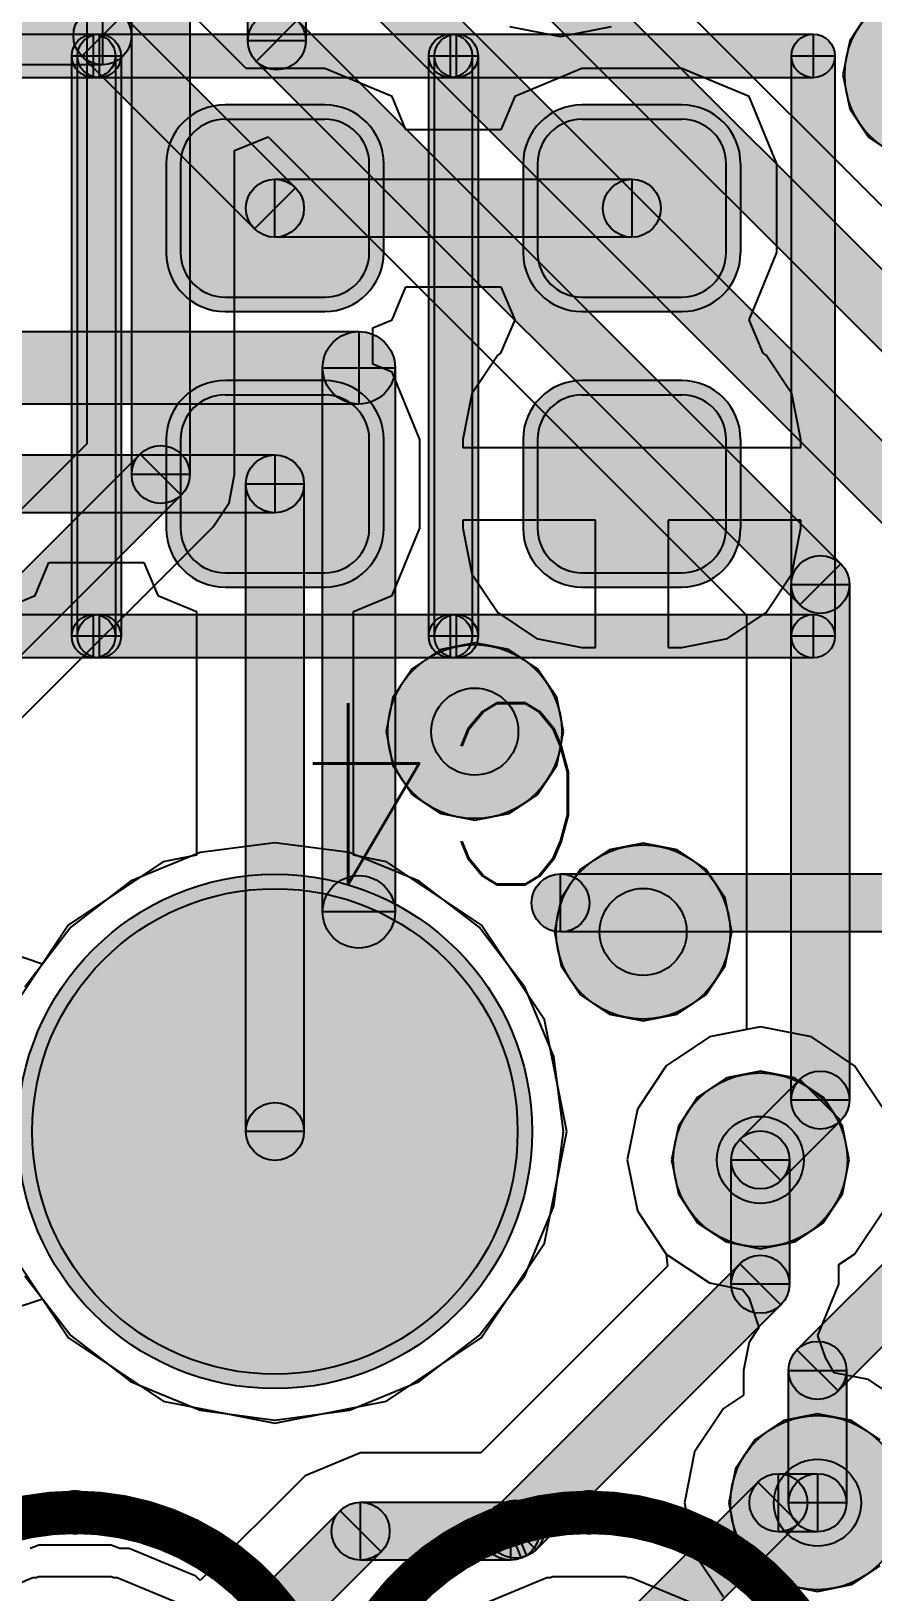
# Model space of a CAD drawing. Header units: millimetres. Extents: x -4 to 157, y -60 to 103.
# Drawn here: x 79.48 to 91.09, y -10.87 to 10.64 of the extents above; entities that cross this region are included whole.
import ezdxf

# ---------------------------------------------------------------- set-up
doc = ezdxf.new("R2010")
doc.units = ezdxf.units.MM
for name, color, linetype, true_color in [('BottomLayer', 5, 'Continuous', 0x0000ff), ('BottomOverlay', 7, 'Continuous', 0x999900), ('BottomPaste', 7, 'Continuous', 0x7f0000), ('BottomSolder', 6, 'Continuous', 0xff00ff), ('MidLayer1', 7, 'Continuous', 0x7f0000), ('MidLayer2', 7, 'Continuous', 0x3f7f00), ('MultiLayer', 7, 'Continuous', 0xc0c0c0), ('TopLayer', 1, 'Continuous', 0xff0000), ('TopOverlay', 2, 'Continuous', 0xffff00), ('TopSolder', 7, 'Continuous', 0x7f007f)]:
    doc.layers.add(name, color=color, linetype=linetype, true_color=true_color)
doc.styles.add('textstyle47', font='standard')

msp = doc.modelspace()

# ---------------------------------------------------------------- hatches: boundary and pattern name
at = {"layer": 'BottomLayer', "true_color": 0x0000ff}
h = msp.add_hatch(color=5, dxfattribs=at)
edge = h.paths.add_edge_path(flags=0)
edge.add_arc((91.898, 10.039), 1.2, 0, 360)
for points in [[(70.199, 10.177), (70.199, 10.977), (80.464, 10.977), (80.464, 10.177)], [(80.181, 10.295), (80.747, 10.86), (83.125, 8.482), (82.56, 7.916)], [(82.843, 7.799), (82.843, 8.599), (87.764, 8.599), (87.764, 7.799)], [(77.921, 3.999), (77.921, 4.799), (82.843, 4.799), (82.843, 3.999)], [(83.243, -4.528), (82.443, -4.528), (82.443, 4.399), (83.243, 4.399)], [(89.935, -6.635), (89.135, -6.635), (89.135, -4.921), (89.935, -4.921)], [(86.443, -10.294), (85.877, -9.728), (89.253, -6.352), (89.818, -6.918)], [(89.784, -10.046), (89.784, -9.246), (90.323, -9.246), (90.323, -10.046)], [(87.705, -12.291), (87.139, -11.725), (89.502, -9.363), (90.067, -9.929)], [(84.024, -10.439), (84.024, -9.639), (86.091, -9.639), (86.091, -10.439)], [(86.244, -10.409), (85.938, -9.67), (86.007, -9.641), (86.313, -10.38)], [(82.338, -12.291), (81.772, -11.725), (83.741, -9.757), (84.306, -10.322)]]:
    msp.add_hatch(color=5, dxfattribs=at).paths.add_polyline_path(points, flags=0)
h = msp.add_hatch(color=5, dxfattribs=at)
edge = h.paths.add_edge_path(flags=0)
edge.add_arc((80.464, 10.577), 0.4, 0, 360)
h = msp.add_hatch(color=5, dxfattribs=at)
edge = h.paths.add_edge_path(flags=0)
edge.add_arc((80.464, 10.577), 0.4, 0, 360)
h = msp.add_hatch(color=5, dxfattribs=at)
edge = h.paths.add_edge_path(flags=0)
edge.add_arc((82.155, 7.587), 0.613, 180, 270)
edge.add_line((82.155, 6.974), (83.53, 6.974))
edge.add_arc((83.53, 7.587), 0.613, 270, 360)
edge.add_line((84.143, 7.587), (84.143, 8.812))
edge.add_arc((83.53, 8.812), 0.613, 0, 90)
edge.add_line((83.53, 9.424), (82.155, 9.424))
edge.add_arc((82.155, 8.812), 0.613, 90, 180)
edge.add_line((81.543, 8.812), (81.543, 7.587))
h = msp.add_hatch(color=5, dxfattribs=at)
edge = h.paths.add_edge_path(flags=0)
edge.add_arc((88.451, 8.812), 0.613, 0, 90)
edge.add_line((88.451, 9.424), (87.076, 9.424))
edge.add_arc((87.076, 8.812), 0.613, 90, 180)
edge.add_line((86.464, 8.812), (86.464, 7.587))
edge.add_arc((87.076, 7.587), 0.613, 180, 270)
edge.add_line((87.076, 6.974), (88.451, 6.974))
edge.add_arc((88.451, 7.587), 0.613, 270, 360)
edge.add_line((89.064, 7.587), (89.064, 8.812))
h = msp.add_hatch(color=5, dxfattribs=at)
edge = h.paths.add_edge_path(flags=0)
edge.add_arc((82.843, 8.199), 0.4, 0, 360)
h = msp.add_hatch(color=5, dxfattribs=at)
edge = h.paths.add_edge_path(flags=0)
edge.add_arc((82.843, 8.199), 0.4, 0, 360)
h = msp.add_hatch(color=5, dxfattribs=at)
edge = h.paths.add_edge_path(flags=0)
edge.add_arc((87.764, 8.199), 0.4, 0, 360)
h = msp.add_hatch(color=5, dxfattribs=at)
edge = h.paths.add_edge_path(flags=0)
edge.add_arc((82.155, 3.787), 0.613, 180, 270)
edge.add_line((82.155, 3.174), (83.53, 3.174))
edge.add_arc((83.53, 3.787), 0.613, 270, 360)
edge.add_line((84.143, 3.787), (84.143, 5.012))
edge.add_arc((83.53, 5.012), 0.613, 0, 90)
edge.add_line((83.53, 5.624), (82.155, 5.624))
edge.add_arc((82.155, 5.012), 0.613, 90, 180)
edge.add_line((81.543, 5.012), (81.543, 3.787))
h = msp.add_hatch(color=5, dxfattribs=at)
edge = h.paths.add_edge_path(flags=0)
edge.add_arc((88.451, 5.012), 0.613, 0, 90)
edge.add_line((88.451, 5.624), (87.076, 5.624))
edge.add_arc((87.076, 5.012), 0.613, 90, 180)
edge.add_line((86.464, 5.012), (86.464, 3.787))
edge.add_arc((87.076, 3.787), 0.613, 180, 270)
edge.add_line((87.076, 3.174), (88.451, 3.174))
edge.add_arc((88.451, 3.787), 0.613, 270, 360)
edge.add_line((89.064, 3.787), (89.064, 5.012))
h = msp.add_hatch(color=5, dxfattribs=at)
edge = h.paths.add_edge_path(flags=0)
edge.add_arc((82.843, 4.399), 0.4, 0, 360)
h = msp.add_hatch(color=5, dxfattribs=at)
edge = h.paths.add_edge_path(flags=0)
edge.add_arc((82.843, 4.399), 0.4, 0, 360)
h = msp.add_hatch(color=5, dxfattribs=at)
edge = h.paths.add_edge_path(flags=0)
edge.add_arc((85.598, 0.984), 1.2, 0, 360)
h = msp.add_hatch(color=5, dxfattribs=at)
edge = h.paths.add_edge_path(flags=0)
edge.add_arc((87.919, -1.778), 1.2, 0, 360)
h = msp.add_hatch(color=5, dxfattribs=at)
edge = h.paths.add_edge_path(flags=0)
edge.add_arc((82.843, -4.528), 3.346, 0, 360)
h = msp.add_hatch(color=5, dxfattribs=at)
edge = h.paths.add_edge_path(flags=0)
edge.add_arc((89.535, -4.921), 1.2, 0, 360)
h = msp.add_hatch(color=5, dxfattribs=at)
edge = h.paths.add_edge_path(flags=0)
edge.add_arc((82.843, -4.528), 0.4, 0, 360)
h = msp.add_hatch(color=5, dxfattribs=at)
edge = h.paths.add_edge_path(flags=0)
edge.add_arc((89.535, -4.921), 0.4, 0, 360)
h = msp.add_hatch(color=5, dxfattribs=at)
edge = h.paths.add_edge_path(flags=0)
edge.add_arc((89.535, -6.635), 0.4, 0, 360)
h = msp.add_hatch(color=5, dxfattribs=at)
edge = h.paths.add_edge_path(flags=0)
edge.add_arc((89.535, -6.635), 0.4, 0, 360)
h = msp.add_hatch(color=5, dxfattribs=at)
edge = h.paths.add_edge_path(flags=0)
edge.add_arc((90.323, -9.646), 1.2, 0, 360)
h = msp.add_hatch(color=5, dxfattribs=at)
edge = h.paths.add_edge_path(flags=0)
edge.add_arc((89.784, -9.646), 0.4, 0, 360)
h = msp.add_hatch(color=5, dxfattribs=at)
edge = h.paths.add_edge_path(flags=0)
edge.add_arc((89.784, -9.646), 0.4, 0, 360)
h = msp.add_hatch(color=5, dxfattribs=at)
edge = h.paths.add_edge_path(flags=0)
edge.add_arc((90.323, -9.646), 0.4, 0, 360)
h = msp.add_hatch(color=5, dxfattribs=at)
edge = h.paths.add_edge_path(flags=0)
edge.add_arc((84.024, -10.039), 0.4, 0, 360)
h = msp.add_hatch(color=5, dxfattribs=at)
edge = h.paths.add_edge_path(flags=0)
edge.add_arc((84.024, -10.039), 0.4, 0, 360)
h = msp.add_hatch(color=5, dxfattribs=at)
edge = h.paths.add_edge_path(flags=0)
edge.add_arc((86.091, -10.039), 0.4, 0, 360)
h = msp.add_hatch(color=5, dxfattribs=at)
edge = h.paths.add_edge_path(flags=0)
edge.add_arc((86.091, -10.039), 0.4, 0, 360)
h = msp.add_hatch(color=5, dxfattribs=at)
edge = h.paths.add_edge_path(flags=0)
edge.add_arc((86.16, -10.011), 0.4, 0, 360)
h = msp.add_hatch(color=5, dxfattribs=at)
edge = h.paths.add_edge_path(flags=0)
edge.add_arc((86.16, -10.011), 0.4, 0, 360)
at = {"layer": 'BottomOverlay', "true_color": 0x999900}
for points in [[(75.421, 9.999), (75.421, 10.599), (80.421, 10.599), (80.421, 9.999)], [(80.343, 9.999), (80.343, 10.599), (85.343, 10.599), (85.343, 9.999)], [(85.264, 9.999), (85.264, 10.599), (90.264, 10.599), (90.264, 9.999)], [(80.643, 2.299), (80.043, 2.299), (80.043, 10.299), (80.643, 10.299)], [(80.721, 2.299), (80.121, 2.299), (80.121, 10.299), (80.721, 10.299)], [(85.564, 2.299), (84.964, 2.299), (84.964, 10.299), (85.564, 10.299)], [(85.643, 2.299), (85.043, 2.299), (85.043, 10.299), (85.643, 10.299)], [(90.564, 2.299), (89.964, 2.299), (89.964, 10.299), (90.564, 10.299)], [(75.421, 1.999), (75.421, 2.599), (80.421, 2.599), (80.421, 1.999)], [(80.343, 1.999), (80.343, 2.599), (85.343, 2.599), (85.343, 1.999)], [(85.264, 1.999), (85.264, 2.599), (90.264, 2.599), (90.264, 1.999)]]:
    msp.add_hatch(color=54, dxfattribs=at).paths.add_polyline_path(points, flags=0)
h = msp.add_hatch(color=54, dxfattribs=at)
edge = h.paths.add_edge_path(flags=0)
edge.add_arc((80.343, 10.299), 0.3, 0, 360)
h = msp.add_hatch(color=54, dxfattribs=at)
edge = h.paths.add_edge_path(flags=0)
edge.add_arc((80.343, 10.299), 0.3, 0, 360)
h = msp.add_hatch(color=54, dxfattribs=at)
edge = h.paths.add_edge_path(flags=0)
edge.add_arc((80.421, 10.299), 0.3, 0, 360)
h = msp.add_hatch(color=54, dxfattribs=at)
edge = h.paths.add_edge_path(flags=0)
edge.add_arc((80.421, 10.299), 0.3, 0, 360)
h = msp.add_hatch(color=54, dxfattribs=at)
edge = h.paths.add_edge_path(flags=0)
edge.add_arc((85.264, 10.299), 0.3, 0, 360)
h = msp.add_hatch(color=54, dxfattribs=at)
edge = h.paths.add_edge_path(flags=0)
edge.add_arc((85.264, 10.299), 0.3, 0, 360)
h = msp.add_hatch(color=54, dxfattribs=at)
edge = h.paths.add_edge_path(flags=0)
edge.add_arc((85.343, 10.299), 0.3, 0, 360)
h = msp.add_hatch(color=54, dxfattribs=at)
edge = h.paths.add_edge_path(flags=0)
edge.add_arc((85.343, 10.299), 0.3, 0, 360)
h = msp.add_hatch(color=54, dxfattribs=at)
edge = h.paths.add_edge_path(flags=0)
edge.add_arc((90.264, 10.299), 0.3, 0, 360)
h = msp.add_hatch(color=54, dxfattribs=at)
edge = h.paths.add_edge_path(flags=0)
edge.add_arc((90.264, 10.299), 0.3, 0, 360)
h = msp.add_hatch(color=54, dxfattribs=at)
edge = h.paths.add_edge_path(flags=0)
edge.add_arc((80.343, 2.299), 0.3, 0, 360)
h = msp.add_hatch(color=54, dxfattribs=at)
edge = h.paths.add_edge_path(flags=0)
edge.add_arc((80.343, 2.299), 0.3, 0, 360)
h = msp.add_hatch(color=54, dxfattribs=at)
edge = h.paths.add_edge_path(flags=0)
edge.add_arc((80.421, 2.299), 0.3, 0, 360)
h = msp.add_hatch(color=54, dxfattribs=at)
edge = h.paths.add_edge_path(flags=0)
edge.add_arc((80.421, 2.299), 0.3, 0, 360)
h = msp.add_hatch(color=54, dxfattribs=at)
edge = h.paths.add_edge_path(flags=0)
edge.add_arc((85.264, 2.299), 0.3, 0, 360)
h = msp.add_hatch(color=54, dxfattribs=at)
edge = h.paths.add_edge_path(flags=0)
edge.add_arc((85.264, 2.299), 0.3, 0, 360)
h = msp.add_hatch(color=54, dxfattribs=at)
edge = h.paths.add_edge_path(flags=0)
edge.add_arc((85.343, 2.299), 0.3, 0, 360)
h = msp.add_hatch(color=54, dxfattribs=at)
edge = h.paths.add_edge_path(flags=0)
edge.add_arc((85.343, 2.299), 0.3, 0, 360)
h = msp.add_hatch(color=54, dxfattribs=at)
edge = h.paths.add_edge_path(flags=0)
edge.add_arc((90.264, 2.299), 0.3, 0, 360)
h = msp.add_hatch(color=54, dxfattribs=at)
edge = h.paths.add_edge_path(flags=0)
edge.add_arc((90.264, 2.299), 0.3, 0, 360)
h = msp.add_hatch(color=54, dxfattribs=at)
edge = h.paths.add_edge_path(flags=0)
edge.add_arc((80.087, -9.779), 0.3, 0, 360)
h = msp.add_hatch(color=54, dxfattribs=at)
edge = h.paths.add_edge_path(flags=0)
edge.add_arc((80.087, -9.779), 0.3, 0, 360)
h = msp.add_hatch(color=54, dxfattribs=at)
edge = h.paths.add_edge_path(flags=0)
edge.add_arc((87.173, -9.779), 0.3, 0, 360)
h = msp.add_hatch(color=54, dxfattribs=at)
edge = h.paths.add_edge_path(flags=0)
edge.add_arc((87.173, -9.779), 0.3, 0, 360)
at = {"layer": 'BottomPaste', "true_color": 0x7f0000}
h = msp.add_hatch(color=16, dxfattribs=at)
edge = h.paths.add_edge_path(flags=0)
edge.add_arc((82.155, 7.587), 0.613, 180, 270)
edge.add_line((82.155, 6.974), (83.53, 6.974))
edge.add_arc((83.53, 7.587), 0.613, 270, 360)
edge.add_line((84.143, 7.587), (84.143, 8.812))
edge.add_arc((83.53, 8.812), 0.613, 0, 90)
edge.add_line((83.53, 9.424), (82.155, 9.424))
edge.add_arc((82.155, 8.812), 0.613, 90, 180)
edge.add_line((81.543, 8.812), (81.543, 7.587))
h = msp.add_hatch(color=16, dxfattribs=at)
edge = h.paths.add_edge_path(flags=0)
edge.add_arc((88.451, 8.812), 0.613, 0, 90)
edge.add_line((88.451, 9.424), (87.076, 9.424))
edge.add_arc((87.076, 8.812), 0.613, 90, 180)
edge.add_line((86.464, 8.812), (86.464, 7.587))
edge.add_arc((87.076, 7.587), 0.613, 180, 270)
edge.add_line((87.076, 6.974), (88.451, 6.974))
edge.add_arc((88.451, 7.587), 0.613, 270, 360)
edge.add_line((89.064, 7.587), (89.064, 8.812))
h = msp.add_hatch(color=16, dxfattribs=at)
edge = h.paths.add_edge_path(flags=0)
edge.add_arc((82.155, 3.787), 0.613, 180, 270)
edge.add_line((82.155, 3.174), (83.53, 3.174))
edge.add_arc((83.53, 3.787), 0.613, 270, 360)
edge.add_line((84.143, 3.787), (84.143, 5.012))
edge.add_arc((83.53, 5.012), 0.613, 0, 90)
edge.add_line((83.53, 5.624), (82.155, 5.624))
edge.add_arc((82.155, 5.012), 0.613, 90, 180)
edge.add_line((81.543, 5.012), (81.543, 3.787))
h = msp.add_hatch(color=16, dxfattribs=at)
edge = h.paths.add_edge_path(flags=0)
edge.add_arc((88.451, 5.012), 0.613, 0, 90)
edge.add_line((88.451, 5.624), (87.076, 5.624))
edge.add_arc((87.076, 5.012), 0.613, 90, 180)
edge.add_line((86.464, 5.012), (86.464, 3.787))
edge.add_arc((87.076, 3.787), 0.613, 180, 270)
edge.add_line((87.076, 3.174), (88.451, 3.174))
edge.add_arc((88.451, 3.787), 0.613, 270, 360)
edge.add_line((89.064, 3.787), (89.064, 5.012))
at = {"layer": 'BottomSolder', "true_color": 0xff00ff}
h = msp.add_hatch(color=6, dxfattribs=at)
edge = h.paths.add_edge_path(flags=0)
edge.add_arc((82.155, 7.587), 0.812, 180, 270)
edge.add_line((82.155, 6.774), (83.53, 6.774))
edge.add_arc((83.53, 7.587), 0.812, 270, 360)
edge.add_line((84.343, 7.587), (84.343, 8.812))
edge.add_arc((83.53, 8.812), 0.812, 0, 90)
edge.add_line((83.53, 9.624), (82.155, 9.624))
edge.add_arc((82.155, 8.812), 0.812, 90, 180)
edge.add_line((81.343, 8.812), (81.343, 7.587))
h = msp.add_hatch(color=6, dxfattribs=at)
edge = h.paths.add_edge_path(flags=0)
edge.add_arc((88.451, 8.812), 0.812, 0, 90)
edge.add_line((88.451, 9.624), (87.076, 9.624))
edge.add_arc((87.076, 8.812), 0.812, 90, 180)
edge.add_line((86.264, 8.812), (86.264, 7.587))
edge.add_arc((87.076, 7.587), 0.812, 180, 270)
edge.add_line((87.076, 6.774), (88.451, 6.774))
edge.add_arc((88.451, 7.587), 0.812, 270, 360)
edge.add_line((89.264, 7.587), (89.264, 8.812))
h = msp.add_hatch(color=6, dxfattribs=at)
edge = h.paths.add_edge_path(flags=0)
edge.add_arc((82.155, 3.787), 0.812, 180, 270)
edge.add_line((82.155, 2.974), (83.53, 2.974))
edge.add_arc((83.53, 3.787), 0.812, 270, 360)
edge.add_line((84.343, 3.787), (84.343, 5.012))
edge.add_arc((83.53, 5.012), 0.812, 0, 90)
edge.add_line((83.53, 5.824), (82.155, 5.824))
edge.add_arc((82.155, 5.012), 0.812, 90, 180)
edge.add_line((81.343, 5.012), (81.343, 3.787))
h = msp.add_hatch(color=6, dxfattribs=at)
edge = h.paths.add_edge_path(flags=0)
edge.add_arc((88.451, 5.012), 0.812, 0, 90)
edge.add_line((88.451, 5.824), (87.076, 5.824))
edge.add_arc((87.076, 5.012), 0.812, 90, 180)
edge.add_line((86.264, 5.012), (86.264, 3.787))
edge.add_arc((87.076, 3.787), 0.812, 180, 270)
edge.add_line((87.076, 2.974), (88.451, 2.974))
edge.add_arc((88.451, 3.787), 0.812, 270, 360)
edge.add_line((89.264, 3.787), (89.264, 5.012))
h = msp.add_hatch(color=6, dxfattribs=at)
edge = h.paths.add_edge_path(flags=0)
edge.add_arc((82.843, -4.528), 3.546, 0, 360)
at = {"layer": 'MidLayer1', "true_color": 0x7f0000}
h = msp.add_hatch(color=16, dxfattribs=at)
edge = h.paths.add_edge_path(flags=0)
edge.add_arc((91.898, 10.039), 1.2, 0, 360)
h = msp.add_hatch(color=16, dxfattribs=at)
edge = h.paths.add_edge_path(flags=0)
edge.add_arc((85.598, 0.984), 1.2, 0, 360)
h = msp.add_hatch(color=16, dxfattribs=at)
edge = h.paths.add_edge_path(flags=0)
edge.add_arc((87.919, -1.778), 1.2, 0, 360)
h = msp.add_hatch(color=16, dxfattribs=at)
edge = h.paths.add_edge_path(flags=0)
edge.add_arc((82.843, -4.528), 3.346, 0, 360)
h = msp.add_hatch(color=16, dxfattribs=at)
edge = h.paths.add_edge_path(flags=0)
edge.add_arc((89.535, -4.921), 0.6, 0, 360)
h = msp.add_hatch(color=16, dxfattribs=at)
edge = h.paths.add_edge_path(flags=0)
edge.add_arc((90.323, -9.646), 0.6, 0, 360)
at = {"layer": 'MidLayer2', "true_color": 0x3f7f00}
h = msp.add_hatch(color=76, dxfattribs=at)
edge = h.paths.add_edge_path(flags=0)
edge.add_arc((85.598, 0.984), 0.6, 0, 360)
h = msp.add_hatch(color=76, dxfattribs=at)
edge = h.paths.add_edge_path(flags=0)
edge.add_arc((82.843, -4.528), 3.346, 0, 360)
h = msp.add_hatch(color=76, dxfattribs=at)
edge = h.paths.add_edge_path(flags=0)
edge.add_arc((87.919, -1.778), 0.6, 0, 360)
h = msp.add_hatch(color=76, dxfattribs=at)
edge = h.paths.add_edge_path(flags=0)
edge.add_arc((89.535, -4.921), 0.6, 0, 360)
h = msp.add_hatch(color=76, dxfattribs=at)
edge = h.paths.add_edge_path(flags=0)
edge.add_arc((90.323, -9.646), 0.6, 0, 360)
at = {"layer": 'MultiLayer', "true_color": 0xc0c0c0}
h = msp.add_hatch(color=9, dxfattribs=at)
edge = h.paths.add_edge_path(flags=0)
edge.add_arc((82.843, -4.528), 3.346, 0, 360)
at = {"layer": 'TopLayer', "true_color": 0xff0000}
for points in [[(83.268, 10.507), (82.468, 10.507), (82.468, 34.817), (83.268, 34.817)], [(81.668, 4.528), (80.868, 4.528), (80.868, 34.201), (81.668, 34.201)], [(84.185, 10.887), (84.751, 11.453), (92.245, 3.959), (91.679, 3.393)], [(86.497, 10.938), (87.062, 11.503), (93.755, 4.81), (93.19, 4.245)], [(82.585, 10.224), (83.151, 10.79), (90.645, 3.296), (90.079, 2.73)], [(78.401, 1.095), (77.835, 1.661), (80.985, 4.81), (81.551, 4.245)], [(90.762, -4.095), (89.962, -4.095), (89.962, 3.013), (90.762, 3.013)], [(89.818, -5.204), (89.253, -4.638), (90.079, -3.812), (90.645, -4.378)], [(90.606, -8.105), (90.04, -7.539), (91.615, -5.964), (92.18, -6.53)], [(90.723, -9.646), (89.923, -9.646), (89.923, -7.822), (90.723, -7.822)]]:
    msp.add_hatch(color=1, dxfattribs=at).paths.add_polyline_path(points, flags=0)
h = msp.add_hatch(color=1, dxfattribs=at)
edge = h.paths.add_edge_path(flags=0)
edge.add_arc((91.898, 10.039), 1.2, 0, 360)
h = msp.add_hatch(color=1, dxfattribs=at)
edge = h.paths.add_edge_path(flags=0)
edge.add_arc((82.868, 10.507), 0.4, 0, 360)
h = msp.add_hatch(color=1, dxfattribs=at)
edge = h.paths.add_edge_path(flags=0)
edge.add_arc((82.868, 10.507), 0.4, 0, 360)
h = msp.add_hatch(color=1, dxfattribs=at)
edge = h.paths.add_edge_path(flags=0)
edge.add_arc((81.268, 4.528), 0.4, 0, 360)
h = msp.add_hatch(color=1, dxfattribs=at)
edge = h.paths.add_edge_path(flags=0)
edge.add_arc((81.268, 4.528), 0.4, 0, 360)
h = msp.add_hatch(color=1, dxfattribs=at)
edge = h.paths.add_edge_path(flags=0)
edge.add_arc((90.362, 3.013), 0.4, 0, 360)
h = msp.add_hatch(color=1, dxfattribs=at)
edge = h.paths.add_edge_path(flags=0)
edge.add_arc((90.362, 3.013), 0.4, 0, 360)
h = msp.add_hatch(color=1, dxfattribs=at)
edge = h.paths.add_edge_path(flags=0)
edge.add_arc((85.598, 0.984), 1.2, 0, 360)
h = msp.add_hatch(color=1, dxfattribs=at)
edge = h.paths.add_edge_path(flags=0)
edge.add_arc((87.919, -1.778), 1.2, 0, 360)
h = msp.add_hatch(color=1, dxfattribs=at)
edge = h.paths.add_edge_path(flags=0)
edge.add_arc((82.843, -4.528), 3.346, 0, 360)
h = msp.add_hatch(color=1, dxfattribs=at)
edge = h.paths.add_edge_path(flags=0)
edge.add_arc((89.535, -4.921), 1.2, 0, 360)
h = msp.add_hatch(color=1, dxfattribs=at)
edge = h.paths.add_edge_path(flags=0)
edge.add_arc((90.362, -4.095), 0.4, 0, 360)
h = msp.add_hatch(color=1, dxfattribs=at)
edge = h.paths.add_edge_path(flags=0)
edge.add_arc((90.362, -4.095), 0.4, 0, 360)
h = msp.add_hatch(color=1, dxfattribs=at)
edge = h.paths.add_edge_path(flags=0)
edge.add_arc((89.535, -4.921), 0.4, 0, 360)
h = msp.add_hatch(color=1, dxfattribs=at)
edge = h.paths.add_edge_path(flags=0)
edge.add_arc((90.323, -7.822), 0.4, 0, 360)
h = msp.add_hatch(color=1, dxfattribs=at)
edge = h.paths.add_edge_path(flags=0)
edge.add_arc((90.323, -7.822), 0.4, 0, 360)
h = msp.add_hatch(color=1, dxfattribs=at)
edge = h.paths.add_edge_path(flags=0)
edge.add_arc((90.323, -9.646), 1.2, 0, 360)
h = msp.add_hatch(color=1, dxfattribs=at)
edge = h.paths.add_edge_path(flags=0)
edge.add_arc((90.323, -9.646), 0.4, 0, 360)
at = {"layer": 'TopOverlay', "true_color": 0xffff00}
for points in [[(62, 5.5), (62, 6.5), (84, 6.5), (84, 5.5)], [(83.5, 6), (84.5, 6), (84.5, -1.5), (83.5, -1.5)], [(86.78, -1.778), (86.78, -0.978), (94.3, -0.978), (94.3, -1.778)]]:
    msp.add_hatch(color=2, dxfattribs=at).paths.add_polyline_path(points, flags=0)
h = msp.add_hatch(color=2, dxfattribs=at)
edge = h.paths.add_edge_path(flags=0)
edge.add_arc((84, 6), 0.5, 0, 360)
h = msp.add_hatch(color=2, dxfattribs=at)
edge = h.paths.add_edge_path(flags=0)
edge.add_arc((84, 6), 0.5, 0, 360)
h = msp.add_hatch(color=2, dxfattribs=at)
edge = h.paths.add_edge_path(flags=0)
edge.add_arc((84, -1.5), 0.5, 0, 360)
h = msp.add_hatch(color=2, dxfattribs=at)
edge = h.paths.add_edge_path(flags=0)
edge.add_arc((86.78, -1.378), 0.4, 0, 360)
at = {"layer": 'TopSolder', "true_color": 0x7f007f}
h = msp.add_hatch(color=216, dxfattribs=at)
edge = h.paths.add_edge_path(flags=0)
edge.add_arc((82.843, -4.528), 3.546, 0, 360)

# ---------------------------------------------------------------- linework, layer by layer
at = {"layer": 'BottomLayer'}
for p, q in [((82.448, 10.124), (81.23, 11.343)), ((86.077, 10.706), (86.78, 10.566)), ((86.78, 10.566), (87.482, 10.706)), ((83.53, 10.124), (82.448, 10.124)), ((84.458, 9.74), (83.53, 10.124)), ((87.076, 10.124), (86.148, 9.74)), ((88.451, 10.124), (87.076, 10.124)), ((89.379, 9.74), (88.451, 10.124)), ((84.648, 9.282), (84.458, 9.74)), ((86.148, 9.74), (85.959, 9.282)), ((89.764, 8.812), (89.379, 9.74)), ((85.959, 9.282), (84.648, 9.282)), ((89.764, 7.587), (89.764, 8.812)), ((89.453, 6.837), (89.764, 7.587)), ((84.458, 6.659), (84.648, 7.117)), ((84.648, 7.117), (85.959, 7.117)), ((85.959, 7.117), (86.148, 6.659)), ((89.379, 6.659), (89.453, 6.837)), ((84.194, 6.549), (84.458, 6.659)), ((84.194, 6.049), (84.194, 6.549)), ((86.148, 6.659), (85.953, 6.201)), ((89.574, 6.201), (89.379, 6.659)), ((84.458, 5.94), (84.194, 6.049)), ((85.914, 6.174), (85.557, 5.641)), ((85.953, 6.201), (85.914, 6.174)), ((89.614, 6.174), (89.574, 6.201)), ((89.97, 5.641), (89.614, 6.174)), ((84.842, 5.012), (84.458, 5.94)), ((85.557, 5.641), (85.432, 5.012)), ((90.095, 5.012), (89.97, 5.641)), ((84.842, 3.787), (84.842, 5.012)), ((85.432, 5.012), (85.432, 4.899)), ((90.095, 4.899), (90.095, 5.012)), ((85.432, 4.899), (87.764, 4.899)), ((87.764, 4.899), (90.095, 4.899)), ((87.264, 3.899), (85.432, 3.899)), ((85.432, 3.899), (85.432, 3.787)), ((87.264, 2.143), (87.264, 3.899)), ((90.095, 3.899), (88.264, 3.899)), ((88.264, 3.899), (88.264, 2.143)), ((90.095, 3.787), (90.095, 3.899)), ((84.458, 2.859), (84.842, 3.787)), ((85.432, 3.787), (85.557, 3.158)), ((89.97, 3.158), (90.095, 3.787)), ((79.537, 2.859), (79.727, 3.317)), ((79.727, 3.317), (81.037, 3.317)), ((81.037, 3.317), (81.227, 2.859)), ((85.557, 3.158), (85.914, 2.624)), ((89.614, 2.624), (89.97, 3.158)), ((78.609, 2.474), (79.537, 2.859)), ((81.227, 2.859), (81.76, 2.638)), ((83.925, 2.638), (84.458, 2.859)), ((81.76, 2.638), (81.76, -0.719)), ((83.925, -0.719), (83.925, 2.638)), ((85.914, 2.624), (86.447, 2.268)), ((89.08, 2.268), (89.614, 2.624)), ((86.447, 2.268), (87.076, 2.143)), ((88.451, 2.143), (89.08, 2.268)), ((87.076, 2.143), (87.264, 2.143)), ((88.264, 2.143), (88.451, 2.143)), ((81.303, -0.81), (79.997, -1.682)), ((81.76, -0.719), (81.303, -0.81)), ((84.382, -0.81), (83.925, -0.719)), ((85.688, -1.682), (84.382, -0.81)), ((79.997, -1.682), (79.125, -2.988)), ((86.56, -2.988), (85.688, -1.682)), ((86.866, -4.528), (86.56, -2.988)), ((88.833, -3.226), (88.238, -3.624)), ((89.535, -3.086), (88.833, -3.226)), ((90.238, -3.226), (89.535, -3.086)), ((90.833, -3.624), (90.238, -3.226)), ((88.238, -3.624), (87.84, -4.219)), ((91.231, -4.219), (90.833, -3.624)), ((87.84, -4.219), (87.7, -4.921)), ((86.56, -6.067), (86.866, -4.528)), ((87.7, -4.921), (87.84, -5.624)), ((87.84, -5.624), (88.238, -6.219)), ((90.833, -6.219), (91.231, -5.624)), ((79.125, -6.067), (79.997, -7.373)), ((85.688, -7.373), (86.56, -6.067)), ((88.238, -6.219), (88.254, -6.386)), ((90.618, -6.363), (90.833, -6.219)), ((88.254, -6.386), (85.683, -8.957)), ((90.618, -6.635), (90.618, -6.363)), ((90.326, -7.339), (90.618, -6.635)), ((90.618, -6.635), (90.618, -6.635)), ((79.997, -7.373), (81.303, -8.245)), ((84.382, -8.245), (85.688, -7.373)), ((90.435, -7.644), (90.326, -7.339)), ((90.552, -7.856), (90.435, -7.644)), ((91.025, -7.95), (90.552, -7.856)), ((91.621, -8.348), (91.025, -7.95)), ((81.303, -8.245), (82.843, -8.551)), ((82.843, -8.551), (84.382, -8.245)), ((84.024, -8.957), (83.258, -9.274)), ((85.683, -8.957), (84.024, -8.957)), ((83.258, -9.274), (81.812, -10.72)), ((83.258, -9.274), (83.258, -9.274)), ((79.59, -10.23), (79.47, -10.279)), ((80.087, -10.23), (79.59, -10.23)), ((80.584, -10.23), (80.087, -10.23)), ((80.703, -10.279), (80.584, -10.23)), ((80.833, -10.279), (80.703, -10.279)), ((81.751, -10.66), (80.833, -10.279)), ((81.812, -10.72), (81.751, -10.66))]:
    msp.add_line(p, q, dxfattribs=at)
at = {"layer": 'BottomLayer', "color": 5, "true_color": 0x0000ff}
for p, q in [((80.464, 10.977), (80.464, 10.177)), ((80.181, 10.295), (80.747, 10.86)), ((80.747, 10.86), (83.125, 8.482)), ((80.464, 10.177), (70.199, 10.177)), ((82.56, 7.916), (80.181, 10.295)), ((83.53, 9.424), (82.155, 9.424)), ((88.451, 9.424), (87.076, 9.424)), ((81.543, 8.812), (81.543, 7.587)), ((84.143, 7.587), (84.143, 8.812)), ((86.464, 8.812), (86.464, 7.587)), ((89.064, 7.587), (89.064, 8.812)), ((83.125, 8.482), (82.56, 7.916)), ((82.843, 7.799), (82.843, 8.599)), ((82.843, 8.599), (87.764, 8.599)), ((87.764, 8.599), (87.764, 7.799)), ((87.764, 7.799), (82.843, 7.799)), ((82.155, 6.974), (83.53, 6.974)), ((87.076, 6.974), (88.451, 6.974)), ((83.53, 5.624), (82.155, 5.624)), ((88.451, 5.624), (87.076, 5.624)), ((81.543, 5.012), (81.543, 3.787)), ((84.143, 3.787), (84.143, 5.012)), ((86.464, 5.012), (86.464, 3.787)), ((89.064, 3.787), (89.064, 5.012)), ((77.921, 4.799), (82.843, 4.799)), ((82.843, 4.799), (82.843, 3.999)), ((82.443, -4.528), (82.443, 4.399)), ((82.443, 4.399), (83.243, 4.399)), ((83.243, 4.399), (83.243, -4.528)), ((82.843, 3.999), (77.921, 3.999)), ((82.155, 3.174), (83.53, 3.174)), ((87.076, 3.174), (88.451, 3.174)), ((83.243, -4.528), (82.443, -4.528)), ((89.135, -6.635), (89.135, -4.921)), ((89.135, -4.921), (89.935, -4.921)), ((89.935, -4.921), (89.935, -6.635)), ((85.877, -9.728), (89.253, -6.352)), ((89.253, -6.352), (89.818, -6.918)), ((89.935, -6.635), (89.135, -6.635)), ((89.818, -6.918), (86.443, -10.294)), ((89.784, -10.046), (89.784, -9.246)), ((89.784, -9.246), (90.323, -9.246)), ((90.323, -9.246), (90.323, -10.046)), ((87.139, -11.725), (89.502, -9.363)), ((89.502, -9.363), (90.067, -9.929)), ((84.024, -10.439), (84.024, -9.639)), ((84.024, -9.639), (86.091, -9.639)), ((85.938, -9.67), (86.007, -9.641)), ((86.244, -10.409), (85.938, -9.67)), ((86.007, -9.641), (86.313, -10.38)), ((86.091, -9.639), (86.091, -10.439)), ((81.772, -11.725), (83.741, -9.757)), ((83.741, -9.757), (84.306, -10.322)), ((86.443, -10.294), (85.877, -9.728)), ((90.067, -9.929), (87.705, -12.291)), ((90.323, -10.046), (89.784, -10.046)), ((84.306, -10.322), (82.338, -12.291)), ((86.091, -10.439), (84.024, -10.439)), ((86.313, -10.38), (86.244, -10.409))]:
    msp.add_line(p, q, dxfattribs=at)
for centre, radius in [((91.898, 10.039), 1.2), ((85.598, 0.984), 1.2), ((87.919, -1.778), 1.2), ((82.843, -4.528), 3.346), ((89.535, -4.921), 1.2), ((90.323, -9.646), 1.2)]:
    msp.add_circle(centre, radius, dxfattribs=at)
at = {"layer": 'BottomLayer'}
for centre in [(80.464, 10.577), (80.464, 10.577), (82.843, 8.199), (82.843, 8.199), (87.764, 8.199), (82.843, 4.399), (82.843, 4.399), (82.843, -4.528), (89.535, -4.921), (89.535, -6.635), (89.535, -6.635), (89.784, -9.646), (89.784, -9.646), (90.323, -9.646), (84.024, -10.039), (84.024, -10.039), (86.091, -10.039), (86.091, -10.039), (86.16, -10.011), (86.16, -10.011)]:
    msp.add_circle(centre, 0.4, dxfattribs=at)
at = {"layer": 'BottomLayer', "color": 5, "true_color": 0x0000ff}
for centre, start, end in [((82.155, 8.812), 90, 180), ((83.53, 8.812), 0, 90), ((87.076, 8.812), 90, 180), ((88.451, 8.812), 0, 90), ((82.155, 7.587), 180, 270), ((83.53, 7.587), 270, 0), ((87.076, 7.587), 180, 270), ((88.451, 7.587), 270, 0), ((82.155, 5.012), 90, 180), ((83.53, 5.012), 0, 90), ((87.076, 5.012), 90, 180), ((88.451, 5.012), 0, 90), ((82.155, 3.787), 180, 270), ((83.53, 3.787), 270, 0), ((87.076, 3.787), 180, 270), ((88.451, 3.787), 270, 0)]:
    msp.add_arc(centre, 0.613, start, end, dxfattribs=at)
at = {"layer": 'BottomOverlay', "color": 54, "true_color": 0x999900}
for p, q in [((75.421, 10.599), (80.421, 10.599)), ((80.343, 9.999), (80.343, 10.599)), ((80.343, 10.599), (85.343, 10.599)), ((80.421, 10.599), (80.421, 9.999)), ((85.264, 9.999), (85.264, 10.599)), ((85.264, 10.599), (90.264, 10.599)), ((85.343, 10.599), (85.343, 9.999)), ((90.264, 10.599), (90.264, 9.999)), ((80.043, 2.299), (80.043, 10.299)), ((80.043, 10.299), (80.643, 10.299)), ((80.121, 2.299), (80.121, 10.299)), ((80.121, 10.299), (80.721, 10.299)), ((80.643, 10.299), (80.643, 2.299)), ((80.721, 10.299), (80.721, 2.299)), ((84.964, 2.299), (84.964, 10.299)), ((84.964, 10.299), (85.564, 10.299)), ((85.043, 2.299), (85.043, 10.299)), ((85.043, 10.299), (85.643, 10.299)), ((85.564, 10.299), (85.564, 2.299)), ((85.643, 10.299), (85.643, 2.299)), ((89.964, 2.299), (89.964, 10.299)), ((89.964, 10.299), (90.564, 10.299)), ((90.564, 10.299), (90.564, 2.299)), ((80.421, 9.999), (75.421, 9.999)), ((85.343, 9.999), (80.343, 9.999)), ((90.264, 9.999), (85.264, 9.999)), ((75.421, 2.599), (80.421, 2.599)), ((80.343, 1.999), (80.343, 2.599)), ((80.343, 2.599), (85.343, 2.599)), ((80.421, 2.599), (80.421, 1.999)), ((85.264, 1.999), (85.264, 2.599)), ((85.264, 2.599), (90.264, 2.599)), ((85.343, 2.599), (85.343, 1.999)), ((90.264, 2.599), (90.264, 1.999)), ((80.643, 2.299), (80.043, 2.299)), ((80.721, 2.299), (80.121, 2.299)), ((85.564, 2.299), (84.964, 2.299)), ((85.643, 2.299), (85.043, 2.299)), ((90.564, 2.299), (89.964, 2.299)), ((80.421, 1.999), (75.421, 1.999)), ((85.343, 1.999), (80.343, 1.999)), ((90.264, 1.999), (85.264, 1.999))]:
    msp.add_line(p, q, dxfattribs=at)
at = {"layer": 'BottomOverlay'}
for points in [[(76.587, -13.279, 0.6, 0.6, -0.414214), (80.087, -9.779, 0.6, 0.6, 0)], [(80.087, -9.779, 0.6, 0.6, -0.414214), (83.587, -13.279, 0.6, 0.6, 0)], [(83.673, -13.279, 0.6, 0.6, -0.414214), (87.173, -9.779, 0.6, 0.6, 0)], [(87.173, -9.779, 0.6, 0.6, -0.414214), (90.673, -13.279, 0.6, 0.6, 0)], [(90.76, -13.279, 0.6, 0.6, -0.414214), (94.26, -9.779, 0.6, 0.6, 0)]]:
    msp.add_lwpolyline(points, format="xyseb", dxfattribs=at)
for centre in [(80.343, 10.299), (80.343, 10.299), (80.421, 10.299), (80.421, 10.299), (85.264, 10.299), (85.264, 10.299), (85.343, 10.299), (85.343, 10.299), (90.264, 10.299), (90.264, 10.299), (80.343, 2.299), (80.343, 2.299), (80.421, 2.299), (80.421, 2.299), (85.264, 2.299), (85.264, 2.299), (85.343, 2.299), (85.343, 2.299), (90.264, 2.299), (90.264, 2.299), (80.087, -9.779), (80.087, -9.779), (87.173, -9.779), (87.173, -9.779)]:
    msp.add_circle(centre, 0.3, dxfattribs=at)
at = {"layer": 'BottomPaste', "color": 16, "true_color": 0x7f0000}
for p, q in [((83.53, 9.424), (82.155, 9.424)), ((88.451, 9.424), (87.076, 9.424)), ((81.543, 8.812), (81.543, 7.587)), ((84.143, 7.587), (84.143, 8.812)), ((86.464, 8.812), (86.464, 7.587)), ((89.064, 7.587), (89.064, 8.812)), ((82.155, 6.974), (83.53, 6.974)), ((87.076, 6.974), (88.451, 6.974)), ((83.53, 5.624), (82.155, 5.624)), ((88.451, 5.624), (87.076, 5.624)), ((81.543, 5.012), (81.543, 3.787)), ((84.143, 3.787), (84.143, 5.012)), ((86.464, 5.012), (86.464, 3.787)), ((89.064, 3.787), (89.064, 5.012)), ((82.155, 3.174), (83.53, 3.174)), ((87.076, 3.174), (88.451, 3.174))]:
    msp.add_line(p, q, dxfattribs=at)
for centre, start, end in [((82.155, 8.812), 90, 180), ((83.53, 8.812), 0, 90), ((87.076, 8.812), 90, 180), ((88.451, 8.812), 0, 90), ((82.155, 7.587), 180, 270), ((83.53, 7.587), 270, 0), ((87.076, 7.587), 180, 270), ((88.451, 7.587), 270, 0), ((82.155, 5.012), 90, 180), ((83.53, 5.012), 0, 90), ((87.076, 5.012), 90, 180), ((88.451, 5.012), 0, 90), ((82.155, 3.787), 180, 270), ((83.53, 3.787), 270, 0), ((87.076, 3.787), 180, 270), ((88.451, 3.787), 270, 0)]:
    msp.add_arc(centre, 0.613, start, end, dxfattribs=at)
at = {"layer": 'BottomSolder', "color": 6, "true_color": 0xff00ff}
for p, q in [((83.53, 9.624), (82.155, 9.624)), ((88.451, 9.624), (87.076, 9.624)), ((81.343, 8.812), (81.343, 7.587)), ((84.343, 7.587), (84.343, 8.812)), ((86.264, 8.812), (86.264, 7.587)), ((89.264, 7.587), (89.264, 8.812)), ((82.155, 6.774), (83.53, 6.774)), ((87.076, 6.774), (88.451, 6.774)), ((83.53, 5.824), (82.155, 5.824)), ((88.451, 5.824), (87.076, 5.824)), ((81.343, 5.012), (81.343, 3.787)), ((84.343, 3.787), (84.343, 5.012)), ((86.264, 5.012), (86.264, 3.787)), ((89.264, 3.787), (89.264, 5.012)), ((82.155, 2.974), (83.53, 2.974)), ((87.076, 2.974), (88.451, 2.974))]:
    msp.add_line(p, q, dxfattribs=at)
at = {"layer": 'BottomSolder'}
for p, q in [((78.588, -11.06), (79.507, -10.679)), ((79.507, -10.679), (79.55, -10.679)), ((79.55, -10.679), (79.589, -10.663)), ((79.589, -10.663), (80.087, -10.663)), ((80.087, -10.663), (80.584, -10.663)), ((80.584, -10.663), (80.624, -10.679)), ((80.624, -10.679), (80.667, -10.679)), ((80.667, -10.679), (81.586, -11.06)), ((85.674, -11.06), (86.593, -10.679)), ((86.593, -10.679), (86.636, -10.679)), ((86.636, -10.679), (86.676, -10.663)), ((86.676, -10.663), (87.173, -10.663)), ((87.173, -10.663), (87.671, -10.663)), ((87.671, -10.663), (87.71, -10.679)), ((87.71, -10.679), (87.753, -10.679)), ((87.753, -10.679), (88.672, -11.06))]:
    msp.add_line(p, q, dxfattribs=at)
at = {"layer": 'BottomSolder', "color": 6, "true_color": 0xff00ff}
msp.add_circle((82.843, -4.528), 3.546, dxfattribs=at)
for centre, start, end in [((82.155, 8.812), 90, 180), ((83.53, 8.812), 0, 90), ((87.076, 8.812), 90, 180), ((88.451, 8.812), 0, 90), ((82.155, 7.587), 180, 270), ((83.53, 7.587), 270, 0), ((87.076, 7.587), 180, 270), ((88.451, 7.587), 270, 0), ((82.155, 5.012), 90, 180), ((83.53, 5.012), 0, 90), ((87.076, 5.012), 90, 180), ((88.451, 5.012), 0, 90), ((82.155, 3.787), 180, 270), ((83.53, 3.787), 270, 0), ((87.076, 3.787), 180, 270), ((88.451, 3.787), 270, 0)]:
    msp.add_arc(centre, 0.812, start, end, dxfattribs=at)
at = {"layer": 'MidLayer1'}
for p, q in [((86.077, 10.706), (86.78, 10.566)), ((86.78, 10.566), (87.482, 10.706)), ((82.843, -0.547), (81.812, -0.683)), ((83.873, -0.683), (82.843, -0.547)), ((81.812, -0.683), (80.852, -1.08)), ((84.833, -1.08), (83.873, -0.683)), ((80.852, -1.08), (80.028, -1.713)), ((85.657, -1.713), (84.833, -1.08)), ((80.028, -1.713), (79.395, -2.537)), ((86.29, -2.537), (85.657, -1.713)), ((86.687, -3.497), (86.29, -2.537)), ((86.823, -4.528), (86.687, -3.497)), ((89.067, -3.791), (88.67, -4.056)), ((89.535, -3.698), (89.067, -3.791)), ((90.004, -3.791), (89.535, -3.698)), ((90.401, -4.056), (90.004, -3.791)), ((88.67, -4.056), (88.405, -4.453)), ((90.666, -4.453), (90.401, -4.056)), ((88.405, -4.453), (88.312, -4.921)), ((90.759, -4.921), (90.666, -4.453)), ((86.687, -5.558), (86.823, -4.528)), ((88.312, -4.921), (88.405, -5.389)), ((90.666, -5.389), (90.759, -4.921)), ((86.29, -6.518), (86.687, -5.558)), ((88.405, -5.389), (88.67, -5.786)), ((90.401, -5.786), (90.666, -5.389)), ((88.67, -5.786), (89.067, -6.052)), ((90.004, -6.052), (90.401, -5.786)), ((89.067, -6.052), (89.535, -6.145)), ((89.535, -6.145), (90.004, -6.052)), ((79.395, -6.518), (80.028, -7.342)), ((85.657, -7.342), (86.29, -6.518)), ((80.028, -7.342), (80.852, -7.975)), ((84.833, -7.975), (85.657, -7.342)), ((80.852, -7.975), (81.812, -8.372)), ((83.873, -8.372), (84.833, -7.975)), ((81.812, -8.372), (82.843, -8.508)), ((82.843, -8.508), (83.873, -8.372)), ((89.855, -8.515), (89.458, -8.781)), ((90.323, -8.422), (89.855, -8.515)), ((90.791, -8.515), (90.323, -8.422)), ((91.188, -8.781), (90.791, -8.515)), ((89.458, -8.781), (89.192, -9.177)), ((89.192, -9.177), (89.099, -9.646)), ((89.099, -9.646), (89.192, -10.114)), ((89.192, -10.114), (89.458, -10.511)), ((89.458, -10.511), (89.855, -10.776)), ((90.791, -10.776), (91.188, -10.511)), ((89.855, -10.776), (90.323, -10.869)), ((90.323, -10.869), (90.791, -10.776))]:
    msp.add_line(p, q, dxfattribs=at)
at = {"layer": 'MidLayer1', "color": 16, "true_color": 0x7f0000}
for centre, radius in [((91.898, 10.039), 1.2), ((85.598, 0.984), 1.2), ((87.919, -1.778), 1.2), ((82.843, -4.528), 3.346), ((89.535, -4.921), 0.6), ((90.323, -9.646), 0.6)]:
    msp.add_circle(centre, radius, dxfattribs=at)
at = {"layer": 'MidLayer2'}
for p, q in [((91.032, 10.905), (90.767, 10.508)), ((86.077, 10.706), (86.78, 10.566)), ((86.78, 10.566), (87.482, 10.706)), ((90.767, 10.508), (90.674, 10.039)), ((90.674, 10.039), (90.767, 9.571)), ((90.767, 9.571), (91.032, 9.174)), ((91.032, 9.174), (91.429, 8.909)), ((85.598, 2.208), (85.13, 2.115)), ((86.067, 2.115), (85.598, 2.208)), ((85.13, 2.115), (84.733, 1.849)), ((86.464, 1.849), (86.067, 2.115)), ((84.733, 1.849), (84.468, 1.452)), ((86.729, 1.452), (86.464, 1.849)), ((84.468, 1.452), (84.375, 0.984)), ((86.822, 0.984), (86.729, 1.452)), ((84.375, 0.984), (84.468, 0.516)), ((86.729, 0.516), (86.822, 0.984)), ((84.468, 0.516), (84.733, 0.119)), ((86.464, 0.119), (86.729, 0.516)), ((84.733, 0.119), (85.13, -0.146)), ((86.067, -0.146), (86.464, 0.119)), ((85.13, -0.146), (85.598, -0.239)), ((85.598, -0.239), (86.067, -0.146)), ((82.843, -0.547), (81.812, -0.683)), ((83.873, -0.683), (82.843, -0.547)), ((87.919, -0.555), (87.451, -0.648)), ((88.388, -0.648), (87.919, -0.555)), ((81.812, -0.683), (80.852, -1.08)), ((84.833, -1.08), (83.873, -0.683)), ((87.451, -0.648), (87.054, -0.913)), ((88.784, -0.913), (88.388, -0.648)), ((87.054, -0.913), (86.789, -1.31)), ((89.05, -1.31), (88.784, -0.913)), ((80.852, -1.08), (80.028, -1.713)), ((85.657, -1.713), (84.833, -1.08)), ((86.789, -1.31), (86.696, -1.778)), ((89.143, -1.778), (89.05, -1.31)), ((80.028, -1.713), (79.395, -2.537)), ((86.29, -2.537), (85.657, -1.713)), ((86.696, -1.778), (86.789, -2.247)), ((89.05, -2.247), (89.143, -1.778)), ((86.789, -2.247), (87.054, -2.644)), ((88.784, -2.644), (89.05, -2.247)), ((86.687, -3.497), (86.29, -2.537)), ((87.054, -2.644), (87.451, -2.909)), ((88.388, -2.909), (88.784, -2.644)), ((87.451, -2.909), (87.919, -3.002)), ((87.919, -3.002), (88.388, -2.909)), ((86.823, -4.528), (86.687, -3.497)), ((89.067, -3.791), (88.67, -4.056)), ((89.535, -3.698), (89.067, -3.791)), ((90.004, -3.791), (89.535, -3.698)), ((90.401, -4.056), (90.004, -3.791)), ((88.67, -4.056), (88.405, -4.453)), ((90.666, -4.453), (90.401, -4.056)), ((88.405, -4.453), (88.312, -4.921)), ((90.759, -4.921), (90.666, -4.453)), ((86.687, -5.558), (86.823, -4.528)), ((88.312, -4.921), (88.405, -5.389)), ((90.666, -5.389), (90.759, -4.921)), ((86.29, -6.518), (86.687, -5.558)), ((88.405, -5.389), (88.67, -5.786)), ((90.401, -5.786), (90.666, -5.389)), ((88.67, -5.786), (89.067, -6.052)), ((90.004, -6.052), (90.401, -5.786)), ((89.067, -6.052), (89.535, -6.145)), ((89.535, -6.145), (90.004, -6.052)), ((79.395, -6.518), (80.028, -7.342)), ((85.657, -7.342), (86.29, -6.518)), ((80.028, -7.342), (80.852, -7.975)), ((84.833, -7.975), (85.657, -7.342)), ((80.852, -7.975), (81.812, -8.372)), ((83.873, -8.372), (84.833, -7.975)), ((81.812, -8.372), (82.843, -8.508)), ((82.843, -8.508), (83.873, -8.372)), ((89.855, -8.515), (89.458, -8.781)), ((90.323, -8.422), (89.855, -8.515)), ((90.791, -8.515), (90.323, -8.422)), ((91.188, -8.781), (90.791, -8.515)), ((89.458, -8.781), (89.192, -9.177)), ((89.192, -9.177), (89.099, -9.646)), ((89.099, -9.646), (89.192, -10.114)), ((89.192, -10.114), (89.458, -10.511)), ((89.458, -10.511), (89.855, -10.776)), ((90.791, -10.776), (91.188, -10.511)), ((89.855, -10.776), (90.323, -10.869)), ((90.323, -10.869), (90.791, -10.776))]:
    msp.add_line(p, q, dxfattribs=at)
at = {"layer": 'MidLayer2', "color": 76, "true_color": 0x3f7f00}
for centre, radius in [((85.598, 0.984), 0.6), ((82.843, -4.528), 3.346), ((87.919, -1.778), 0.6), ((89.535, -4.921), 0.6), ((90.323, -9.646), 0.6)]:
    msp.add_circle(centre, radius, dxfattribs=at)
at = {"layer": 'MultiLayer', "color": 9, "true_color": 0xc0c0c0}
msp.add_circle((82.843, -4.528), 3.346, dxfattribs=at)
at = {"layer": 'TopLayer', "color": 1, "true_color": 0xff0000}
for p, q in [((82.468, 10.507), (82.468, 34.817)), ((83.268, 34.817), (83.268, 10.507)), ((80.868, 4.528), (80.868, 34.201)), ((81.668, 34.201), (81.668, 4.528)), ((84.751, 11.453), (92.245, 3.959)), ((87.062, 11.503), (93.755, 4.81)), ((82.585, 10.224), (83.151, 10.79)), ((83.151, 10.79), (90.645, 3.296)), ((91.679, 3.393), (84.185, 10.887)), ((93.19, 4.245), (86.497, 10.938)), ((83.268, 10.507), (82.468, 10.507)), ((90.079, 2.73), (82.585, 10.224)), ((77.835, 1.661), (80.985, 4.81)), ((80.985, 4.81), (81.551, 4.245)), ((81.668, 4.528), (80.868, 4.528)), ((81.551, 4.245), (78.401, 1.095)), ((90.645, 3.296), (90.079, 2.73)), ((89.962, -4.095), (89.962, 3.013)), ((89.962, 3.013), (90.762, 3.013)), ((90.762, 3.013), (90.762, -4.095)), ((89.253, -4.638), (90.079, -3.812)), ((90.079, -3.812), (90.645, -4.378)), ((90.762, -4.095), (89.962, -4.095)), ((90.645, -4.378), (89.818, -5.204)), ((89.818, -5.204), (89.253, -4.638)), ((90.04, -7.539), (91.615, -5.964)), ((92.18, -6.53), (90.606, -8.105)), ((90.606, -8.105), (90.04, -7.539)), ((89.923, -9.646), (89.923, -7.822)), ((89.923, -7.822), (90.723, -7.822)), ((90.723, -7.822), (90.723, -9.646)), ((90.723, -9.646), (89.923, -9.646))]:
    msp.add_line(p, q, dxfattribs=at)
at = {"layer": 'TopLayer'}
for p, q in [((80.248, 33.778), (80.248, 4.95)), ((94.193, 5.249), (88.182, 11.26)), ((82.287, 8.993), (82.749, 9.184)), ((82.749, 9.184), (89.342, 2.591)), ((82.287, 4.528), (82.287, 8.993)), ((80.248, 4.95), (77.397, 2.099)), ((82.21, 4.137), (82.287, 4.528)), ((81.989, 3.807), (82.21, 4.137)), ((79.138, 0.956), (81.989, 3.807)), ((89.342, 2.591), (89.342, -3.124)), ((82.843, -0.547), (81.812, -0.683)), ((83.873, -0.683), (82.843, -0.547)), ((81.812, -0.683), (80.852, -1.08)), ((84.833, -1.08), (83.873, -0.683)), ((80.852, -1.08), (80.028, -1.713)), ((85.657, -1.713), (84.833, -1.08)), ((80.028, -1.713), (79.638, -2.221)), ((86.29, -2.537), (85.657, -1.713)), ((79.638, -2.221), (79.138, -2.052)), ((86.687, -3.497), (86.29, -2.537)), ((88.833, -3.226), (88.238, -3.624)), ((89.342, -3.124), (88.833, -3.226)), ((86.823, -4.528), (86.687, -3.497)), ((88.238, -3.624), (87.84, -4.219)), ((87.84, -4.219), (87.7, -4.921)), ((86.687, -5.558), (86.823, -4.528)), ((87.7, -4.921), (87.84, -5.624)), ((86.29, -6.518), (86.687, -5.558)), ((87.84, -5.624), (88.238, -6.219)), ((88.238, -6.219), (88.833, -6.617)), ((85.657, -7.342), (86.29, -6.518)), ((88.833, -6.617), (89.288, -6.707)), ((79.138, -7.003), (79.638, -6.834)), ((79.638, -6.834), (80.028, -7.342)), ((89.288, -6.707), (89.376, -6.818)), ((89.376, -6.818), (89.514, -7.232)), ((89.514, -7.232), (89.381, -7.432)), ((80.028, -7.342), (80.852, -7.975)), ((84.833, -7.975), (85.657, -7.342)), ((89.381, -7.432), (89.303, -7.822)), ((89.303, -7.822), (89.303, -8.162)), ((80.852, -7.975), (81.812, -8.372)), ((83.873, -8.372), (84.833, -7.975)), ((89.303, -8.162), (89.025, -8.348)), ((81.812, -8.372), (82.843, -8.508)), ((82.843, -8.508), (83.873, -8.372)), ((89.025, -8.348), (88.627, -8.943)), ((88.627, -8.943), (88.488, -9.646)), ((88.488, -9.646), (88.627, -10.348)), ((88.627, -10.348), (89.025, -10.943))]:
    msp.add_line(p, q, dxfattribs=at)
at = {"layer": 'TopLayer', "color": 1, "true_color": 0xff0000}
for centre, radius in [((91.898, 10.039), 1.2), ((85.598, 0.984), 1.2), ((87.919, -1.778), 1.2), ((82.843, -4.528), 3.346), ((89.535, -4.921), 1.2), ((90.323, -9.646), 1.2)]:
    msp.add_circle(centre, radius, dxfattribs=at)
at = {"layer": 'TopLayer'}
for centre in [(82.868, 10.507), (82.868, 10.507), (81.268, 4.528), (81.268, 4.528), (90.362, 3.013), (90.362, 3.013), (90.362, -4.095), (90.362, -4.095), (89.535, -4.921), (90.323, -7.822), (90.323, -7.822), (90.323, -9.646)]:
    msp.add_circle(centre, 0.4, dxfattribs=at)
at = {"layer": 'TopOverlay', "color": 2, "true_color": 0xffff00}
for p, q in [((62, 6.5), (84, 6.5)), ((84, 6.5), (84, 5.5)), ((83.5, 6), (84.5, 6)), ((83.5, -1.5), (83.5, 6)), ((84.5, 6), (84.5, -1.5)), ((84, 5.5), (62, 5.5)), ((86.78, -1.778), (86.78, -0.978)), ((86.78, -0.978), (94.3, -0.978)), ((84.5, -1.5), (83.5, -1.5)), ((94.3, -1.778), (86.78, -1.778))]:
    msp.add_line(p, q, dxfattribs=at)
at = {"layer": 'TopOverlay'}
for centre, radius in [((84, 6), 0.5), ((84, 6), 0.5), ((84, -1.5), 0.5), ((86.78, -1.378), 0.4)]:
    msp.add_circle(centre, radius, dxfattribs=at)
at = {"layer": 'TopSolder', "color": 216, "true_color": 0x7f007f}
msp.add_circle((82.843, -4.528), 3.546, dxfattribs=at)

# ---------------------------------------------------------------- texts
at = {"layer": 'BottomOverlay', "style": 'textstyle47'}
msp.add_text('C4', height=2.5, rotation=180, dxfattribs=at).set_placement((87.173, 1.378))

doc.saveas('drawing.dxf')
